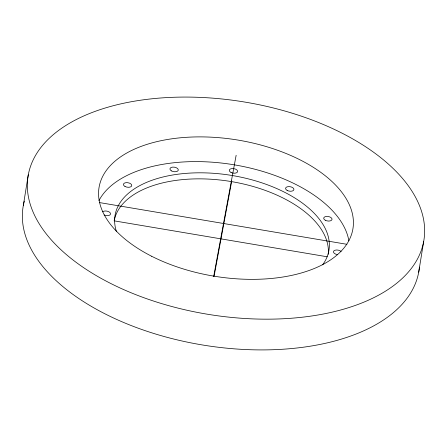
<?xml version="1.0" encoding="UTF-8"?>
<svg xmlns="http://www.w3.org/2000/svg" width="447" height="447" viewBox="0 0 447 447"><rect width="100%" height="100%" fill="white"/><g stroke="black" fill="none" stroke-linecap="round" stroke-linejoin="round"><path stroke-width="0.67" d="M23.317 205.531L28.295 174.777M418.705 272.206L423.683 241.453A200.496 107.71 9.2 0 0 144.141 99.715A200.496 107.71 9.2 0 0 110.141 283.18A200.496 107.71 9.2 0 0 423.683 241.453M213.655 276.626L236.145 155.277M214.085 276.229L231.747 180.934M99.379 202.558L346.933 244.308M114.773 220.952L327.249 256.785M419.42 267.127A200.496 107.71 9.2 0 1 201.966 344.888A200.496 107.71 9.2 0 1 24.306 201.144M102.642 211.856A4.219 2.269 9.2 0 1 108.403 211.565A4.219 2.269 9.2 0 1 109.945 214.918A4.219 2.269 9.2 0 1 104.084 214.985M337.58 254.611A4.219 2.269 9.2 0 1 333.943 250.812A4.219 2.269 9.2 0 1 341.106 251.465M114.164 220.846A108.364 58.211 9.2 0 1 229.216 181.231A108.364 58.211 9.2 0 1 328.227 254.293M116.349 231.255A108.364 58.211 9.2 0 1 231.462 175.392A108.364 58.211 9.2 0 1 322.611 264.831M98.949 200.608A128.607 69.089 9.2 0 1 232.848 164.597A128.607 69.089 9.2 0 1 348.878 240.877M171.497 170.91A4.219 2.269 9.2 0 0 178.252 170.251A4.219 2.269 9.2 0 0 172.609 167.117A4.219 2.269 9.2 0 0 171.497 170.91M124.998 186.46A4.219 2.269 9.2 0 0 131.731 185.768A4.219 2.269 9.2 0 0 126.048 182.661A4.219 2.269 9.2 0 0 124.998 186.46M325.243 220.22A4.219 2.269 9.2 0 0 331.998 219.561A4.219 2.269 9.2 0 0 326.355 216.432A4.219 2.269 9.2 0 0 325.243 220.22M287.153 190.422A4.219 2.269 9.2 0 0 293.886 189.729A4.219 2.269 9.2 0 0 288.203 186.623A4.219 2.269 9.2 0 0 287.153 190.422M231.032 172.458A4.219 2.269 9.2 0 0 237.631 171.575A4.219 2.269 9.2 0 0 231.747 168.592A4.219 2.269 9.2 0 0 231.032 172.458M151.678 256.265A128.607 69.089 9.2 0 0 352.8 229.501A128.607 69.089 9.2 0 0 173.486 138.581A128.607 69.089 9.2 0 0 151.678 256.265"/></g></svg>
